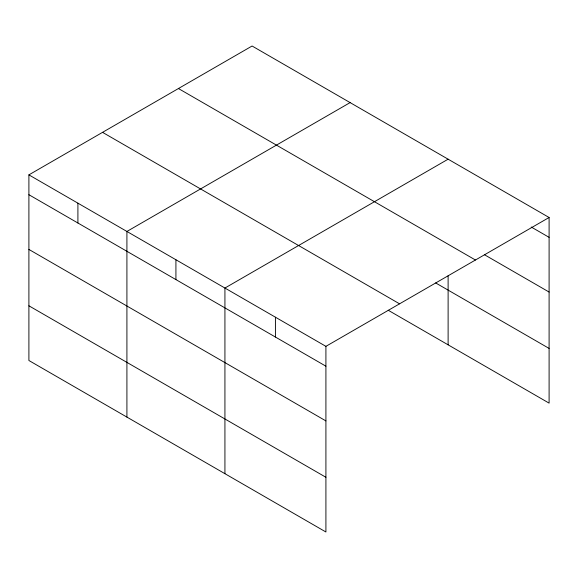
<?xml version="1.0" encoding="UTF-8"?>
<svg xmlns="http://www.w3.org/2000/svg" width="578" height="578" viewBox="0 0 578 578"><rect width="100%" height="100%" fill="white"/><g stroke="black" fill="none" stroke-linecap="round" stroke-linejoin="round"><path stroke-width="0.87" d="M388.214 310.249L549.1 403.133L549.1 217.494L252.087 46.009L28.9 174.867L28.9 360.506L325.913 531.991L325.913 346.345L28.9 174.867M350.102 102.602L126.914 231.453L126.914 417.099M448.116 159.188L224.929 288.046L224.929 473.685M325.913 346.345L549.1 217.494M531.233 227.024L549.1 237.341M484.624 254.826L549.1 292.049M178.436 88.535L475.448 260.013M435.668 282.931L549.1 348.418M102.552 132.348L399.564 303.826M28.9 194.714L325.913 366.192M28.9 249.429L325.913 420.907M28.9 305.798L325.913 477.276M448.116 275.8L448.116 344.828M275.424 317.192L275.424 337.039M175.922 259.746L175.922 279.6M77.907 203.16L77.907 223.007"/></g></svg>
